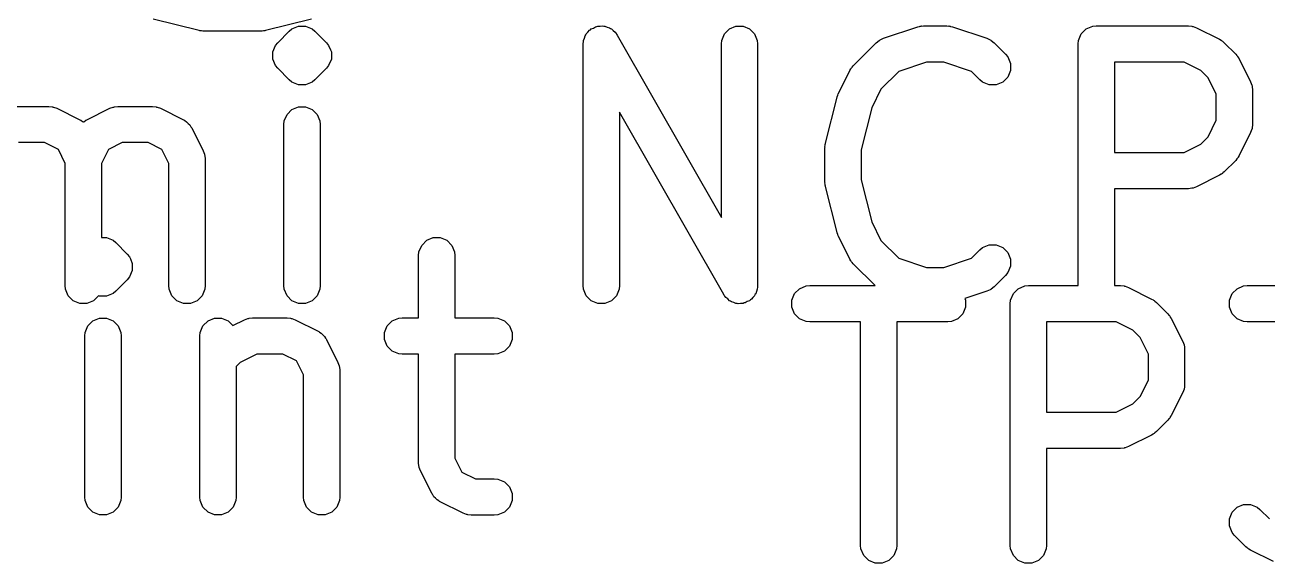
# Model space of a CAD drawing. Extents: x 2.08 to 4.63, y -4.92 to -2.81.
# Drawn here: x 2.8973 to 3.0996, y -3.511 to -3.4233 of the extents above; entities that cross this region are included whole.
import ezdxf

# ---------------------------------------------------------------- set-up
doc = ezdxf.new("R2010")
doc.units = 0
doc.header["$MEASUREMENT"] = 0
doc.layers.add('BLACK', color=7, linetype='CONTINUOUS')

msp = doc.modelspace()

# ---------------------------------------------------------------- linework, layer by layer
at = {"layer": 'BLACK', "linetype": 'CONTINUOUS'}
for p, q in [((2.92569, -3.42419), (2.91819, -3.42232)), ((2.944, -3.42232), (2.9365, -3.42419)), ((2.9408, -3.42392), (2.94187, -3.42347)), ((2.94187, -3.42347), (2.94302, -3.42347)), ((2.94302, -3.42347), (2.94302, -3.42347)), ((2.94302, -3.42347), (2.94409, -3.42392)), ((2.98991, -3.42377), (2.99025, -3.42357)), ((2.99025, -3.42357), (2.99044, -3.42355)), ((2.99044, -3.42355), (2.99061, -3.42347)), ((2.99061, -3.42347), (2.99101, -3.42347)), ((2.99101, -3.42347), (2.99139, -3.42343)), ((2.99139, -3.42343), (2.99158, -3.42347)), ((2.99158, -3.42347), (2.99176, -3.42347)), ((2.99176, -3.42347), (2.99213, -3.42363)), ((3.01205, -3.42392), (3.01311, -3.42347)), ((3.01311, -3.42347), (3.01426, -3.42347)), ((3.01426, -3.42347), (3.01533, -3.42392)), ((3.03712, -3.42544), (3.04275, -3.42357)), ((3.04275, -3.42357), (3.04303, -3.4235)), ((3.04303, -3.4235), (3.04311, -3.42347)), ((3.04311, -3.42347), (3.04321, -3.42346)), ((3.04321, -3.42346), (3.04331, -3.42344)), ((3.04331, -3.42344), (3.04339, -3.42345)), ((3.04339, -3.42345), (3.04368, -3.42342)), ((3.04368, -3.42342), (3.04743, -3.42342)), ((3.04743, -3.42342), (3.04772, -3.42345)), ((3.04772, -3.42345), (3.0478, -3.42344)), ((3.0478, -3.42344), (3.0479, -3.42346)), ((3.0479, -3.42346), (3.04801, -3.42347)), ((3.04801, -3.42347), (3.04808, -3.4235)), ((3.04808, -3.4235), (3.04837, -3.42357)), ((3.04837, -3.42357), (3.05399, -3.42544)), ((3.07016, -3.42392), (3.07123, -3.42347)), ((3.07123, -3.42347), (3.0718, -3.42342)), ((3.0718, -3.42342), (3.0868, -3.42342)), ((3.0868, -3.42342), (3.08738, -3.42347)), ((3.08738, -3.42347), (3.08748, -3.42352)), ((3.08748, -3.42352), (3.08758, -3.42352)), ((3.08758, -3.42352), (3.08812, -3.42373)), ((2.92579, -3.42421), (2.92569, -3.42419)), ((2.92583, -3.42423), (2.92579, -3.42421)), ((2.92605, -3.42425), (2.92583, -3.42423)), ((2.92626, -3.42428), (2.92605, -3.42425)), ((2.92631, -3.42427), (2.92626, -3.42428)), ((2.92641, -3.42428), (2.92631, -3.42427)), ((2.93578, -3.42428), (2.92641, -3.42428)), ((2.93588, -3.42427), (2.93578, -3.42428)), ((2.93593, -3.42428), (2.93588, -3.42427)), ((2.93614, -3.42425), (2.93593, -3.42428)), ((2.93636, -3.42423), (2.93614, -3.42425)), ((2.9364, -3.42421), (2.93636, -3.42423)), ((2.9365, -3.42419), (2.9364, -3.42421)), ((2.93848, -3.42616), (2.94036, -3.42428)), ((2.94036, -3.42428), (2.9408, -3.42392)), ((2.94409, -3.42392), (2.94453, -3.42428)), ((2.94453, -3.42428), (2.94641, -3.42616)), ((2.98829, -3.42579), (2.98844, -3.42543)), ((2.98844, -3.42543), (2.98855, -3.42505)), ((2.98855, -3.42505), (2.98866, -3.4249)), ((2.98866, -3.4249), (2.98873, -3.42473)), ((2.98873, -3.42473), (2.98901, -3.42445)), ((2.98901, -3.42445), (2.98925, -3.42414)), ((2.98925, -3.42414), (2.98942, -3.42405)), ((2.98942, -3.42405), (2.98955, -3.42392)), ((2.98955, -3.42392), (2.98991, -3.42377)), ((2.99213, -3.42363), (2.99251, -3.42373)), ((2.99251, -3.42373), (2.99266, -3.42384)), ((2.99266, -3.42384), (2.99283, -3.42392)), ((2.99283, -3.42392), (2.99311, -3.42419)), ((2.99311, -3.42419), (2.99342, -3.42443)), ((2.99342, -3.42443), (2.99359, -3.42468)), ((2.99359, -3.42468), (2.99364, -3.42473)), ((2.99364, -3.42473), (2.99367, -3.42478)), ((2.99367, -3.42478), (2.99375, -3.42491)), ((2.99375, -3.42491), (3.01073, -3.45462)), ((3.01079, -3.42579), (3.01123, -3.42473)), ((3.01123, -3.42473), (3.01205, -3.42392)), ((3.01533, -3.42392), (3.01614, -3.42473)), ((3.01614, -3.42473), (3.01658, -3.42579)), ((3.0366, -3.42568), (3.03712, -3.42544)), ((3.05399, -3.42544), (3.05452, -3.42568)), ((3.06891, -3.42579), (3.06935, -3.42473)), ((3.06935, -3.42473), (3.07016, -3.42392)), ((3.08812, -3.42373), (3.09187, -3.4256)), ((3.09187, -3.4256), (3.09212, -3.42576)), ((2.93767, -3.42767), (2.93811, -3.42661)), ((2.93811, -3.42661), (2.93848, -3.42616)), ((2.94641, -3.42616), (2.94677, -3.42661)), ((2.94677, -3.42661), (2.94707, -3.42731)), ((2.94707, -3.42731), (2.94722, -3.42767)), ((2.98824, -3.42616), (2.98826, -3.42609)), ((2.98825, -3.42622), (2.98824, -3.42616)), ((2.98824, -3.42637), (2.98825, -3.42622)), ((2.98824, -3.46574), (2.98824, -3.42637)), ((2.98826, -3.42609), (2.98829, -3.42579)), ((3.01073, -3.42637), (3.01079, -3.42579)), ((3.01073, -3.45462), (3.01073, -3.42637)), ((3.01658, -3.42579), (3.01664, -3.42637)), ((3.01664, -3.42637), (3.01664, -3.46574)), ((3.03222, -3.42991), (3.03597, -3.42616)), ((3.03597, -3.42616), (3.03642, -3.42579)), ((3.03642, -3.42579), (3.03652, -3.42575)), ((3.03652, -3.42575), (3.0366, -3.42568)), ((3.05452, -3.42568), (3.0546, -3.42575)), ((3.0546, -3.42575), (3.0547, -3.42579)), ((3.0547, -3.42579), (3.05514, -3.42616)), ((3.05514, -3.42616), (3.05702, -3.42803)), ((3.06885, -3.42637), (3.06891, -3.42579)), ((3.06885, -3.46574), (3.06885, -3.42637)), ((3.09212, -3.42576), (3.09219, -3.42579)), ((3.09219, -3.42579), (3.09227, -3.42586)), ((3.09227, -3.42586), (3.09236, -3.42591)), ((3.09236, -3.42591), (3.09241, -3.42597)), ((3.09241, -3.42597), (3.09264, -3.42616)), ((3.09264, -3.42616), (3.09451, -3.42803)), ((2.93767, -3.42882), (2.93767, -3.42767)), ((2.93811, -3.42989), (2.93767, -3.42882)), ((2.94722, -3.42882), (2.94677, -3.42989)), ((2.94722, -3.42767), (2.94722, -3.42882)), ((3.04416, -3.42932), (3.03965, -3.43083)), ((3.04695, -3.42932), (3.04416, -3.42932)), ((3.05146, -3.43083), (3.04695, -3.42932)), ((3.05702, -3.42803), (3.05739, -3.42848)), ((3.05739, -3.42848), (3.05783, -3.42954)), ((3.05783, -3.42954), (3.05783, -3.4307)), ((3.0861, -3.42932), (3.07476, -3.42932)), ((3.07476, -3.42932), (3.07476, -3.44404)), ((3.0888, -3.43067), (3.0861, -3.42932)), ((3.09451, -3.42803), (3.0947, -3.42826)), ((3.0947, -3.42826), (3.09476, -3.42831)), ((3.09476, -3.42831), (3.09481, -3.4284)), ((3.09481, -3.4284), (3.09488, -3.42848)), ((3.09488, -3.42848), (3.09491, -3.42855)), ((3.09491, -3.42855), (3.09507, -3.4288)), ((3.09507, -3.4288), (3.09694, -3.43255)), ((2.93848, -3.43033), (2.93811, -3.42989)), ((2.94036, -3.43221), (2.93848, -3.43033)), ((2.94641, -3.43033), (2.94453, -3.43221)), ((2.94677, -3.42989), (2.94641, -3.43033)), ((3.02979, -3.43442), (3.03167, -3.43067)), ((3.03167, -3.43067), (3.03182, -3.43043)), ((3.03182, -3.43043), (3.03185, -3.43035)), ((3.03185, -3.43035), (3.03192, -3.43027)), ((3.03192, -3.43027), (3.03198, -3.43018)), ((3.03198, -3.43018), (3.03203, -3.43013)), ((3.03203, -3.43013), (3.03222, -3.42991)), ((3.03965, -3.43083), (3.03673, -3.43374)), ((3.05284, -3.43221), (3.05146, -3.43083)), ((3.05783, -3.4307), (3.05739, -3.43176)), ((3.09, -3.43187), (3.0888, -3.43067)), ((2.9408, -3.43258), (2.94036, -3.43221)), ((2.94187, -3.43302), (2.9408, -3.43258)), ((2.94302, -3.43302), (2.94187, -3.43302)), ((2.94187, -3.43302), (2.94187, -3.43302)), ((2.94409, -3.43258), (2.94302, -3.43302)), ((2.94302, -3.43302), (2.94302, -3.43302)), ((2.94453, -3.43221), (2.94409, -3.43258)), ((3.05329, -3.43258), (3.05284, -3.43221)), ((3.05435, -3.43302), (3.05329, -3.43258)), ((3.05551, -3.43302), (3.05435, -3.43302)), ((3.05657, -3.43258), (3.05551, -3.43302)), ((3.05739, -3.43176), (3.05657, -3.43258)), ((3.09135, -3.43457), (3.09, -3.43187)), ((3.09694, -3.43255), (3.09715, -3.43309)), ((3.09715, -3.43309), (3.09716, -3.4332)), ((3.09716, -3.4332), (3.0972, -3.43329)), ((3.0972, -3.43329), (3.09725, -3.43387)), ((3.02769, -3.44253), (3.02957, -3.43503)), ((3.02957, -3.43503), (3.02958, -3.43499)), ((3.02958, -3.43499), (3.02959, -3.43496)), ((3.02959, -3.43496), (3.02968, -3.43473)), ((3.02968, -3.43473), (3.02976, -3.43448)), ((3.02976, -3.43448), (3.02978, -3.43447)), ((3.02978, -3.43447), (3.02979, -3.43442)), ((3.03673, -3.43374), (3.03522, -3.43678)), ((3.09135, -3.4388), (3.09135, -3.43457)), ((3.09725, -3.43387), (3.09725, -3.43949)), ((2.89558, -3.43654), (2.9012, -3.43654)), ((2.9012, -3.43654), (2.90178, -3.4366)), ((2.90178, -3.4366), (2.90187, -3.43664)), ((2.90187, -3.43664), (2.90198, -3.43665)), ((2.90198, -3.43665), (2.90252, -3.43685)), ((2.90252, -3.43685), (2.90627, -3.43873)), ((2.90738, -3.43873), (2.91113, -3.43685)), ((2.91113, -3.43685), (2.91167, -3.43665)), ((2.91167, -3.43665), (2.91177, -3.43664)), ((2.91177, -3.43664), (2.91187, -3.4366)), ((2.91187, -3.4366), (2.91245, -3.43654)), ((2.91245, -3.43654), (2.91807, -3.43654)), ((2.91807, -3.43654), (2.91865, -3.4366)), ((2.91865, -3.4366), (2.91875, -3.43664)), ((2.91875, -3.43664), (2.91885, -3.43665)), ((2.91885, -3.43665), (2.91939, -3.43685)), ((2.91939, -3.43685), (2.92314, -3.43873)), ((2.93999, -3.43785), (2.9408, -3.43704)), ((2.9408, -3.43704), (2.94187, -3.4366)), ((2.94187, -3.4366), (2.94302, -3.4366)), ((2.94302, -3.4366), (2.94409, -3.43704)), ((2.94409, -3.43704), (2.9449, -3.43785)), ((3.01112, -3.46721), (2.99414, -3.43749)), ((2.99414, -3.43749), (2.99414, -3.46574)), ((3.03522, -3.43678), (3.03351, -3.44361)), ((2.90627, -3.43873), (2.90637, -3.43879)), ((2.90637, -3.43879), (2.90641, -3.4388)), ((2.90641, -3.4388), (2.90647, -3.43885)), ((2.90647, -3.43885), (2.90676, -3.43904)), ((2.90676, -3.43904), (2.90682, -3.43911)), ((2.90682, -3.43911), (2.90689, -3.43904)), ((2.90689, -3.43904), (2.90718, -3.43885)), ((2.90718, -3.43885), (2.90724, -3.4388)), ((2.90724, -3.4388), (2.90728, -3.43879)), ((2.90728, -3.43879), (2.90738, -3.43873)), ((2.92314, -3.43873), (2.92324, -3.43879)), ((2.92324, -3.43879), (2.92328, -3.4388)), ((2.92328, -3.4388), (2.92334, -3.43885)), ((2.92334, -3.43885), (2.92363, -3.43904)), ((2.92363, -3.43904), (2.92388, -3.43932)), ((2.92388, -3.43932), (2.92415, -3.43956)), ((2.92415, -3.43956), (2.92434, -3.43985)), ((2.93949, -3.43949), (2.93955, -3.43892)), ((2.93949, -3.46574), (2.93949, -3.43949)), ((2.93955, -3.43892), (2.93999, -3.43785)), ((2.9449, -3.43785), (2.94534, -3.43892)), ((2.94534, -3.43892), (2.9454, -3.43949)), ((2.9454, -3.43949), (2.9454, -3.46574)), ((3.09, -3.44149), (3.09135, -3.4388)), ((3.09725, -3.43949), (3.0972, -3.44007)), ((2.92434, -3.43985), (2.92439, -3.43991)), ((2.92439, -3.43991), (2.9244, -3.43995)), ((2.9244, -3.43995), (2.92446, -3.44005)), ((2.92446, -3.44005), (2.92634, -3.4438)), ((3.0888, -3.44269), (3.09, -3.44149)), ((3.09694, -3.44081), (3.09507, -3.44456)), ((3.09715, -3.44027), (3.09694, -3.44081)), ((3.09716, -3.44017), (3.09715, -3.44027)), ((3.0972, -3.44007), (3.09716, -3.44017)), ((2.9005, -3.44245), (2.89627, -3.44245)), ((2.90275, -3.44357), (2.9005, -3.44245)), ((2.90387, -3.44582), (2.90275, -3.44357)), ((2.9109, -3.44357), (2.90978, -3.44582)), ((2.91315, -3.44245), (2.9109, -3.44357)), ((2.91738, -3.44245), (2.91315, -3.44245)), ((2.91962, -3.44357), (2.91738, -3.44245)), ((2.92074, -3.44582), (2.91962, -3.44357)), ((2.92634, -3.4438), (2.92654, -3.44434)), ((3.02761, -3.4431), (3.02764, -3.44288)), ((3.02762, -3.44314), (3.02761, -3.4431)), ((3.02761, -3.44324), (3.02762, -3.44314)), ((3.02761, -3.44887), (3.02761, -3.44324)), ((3.02764, -3.44288), (3.02766, -3.44267)), ((3.02766, -3.44267), (3.02768, -3.44263)), ((3.02768, -3.44263), (3.02769, -3.44253)), ((3.03351, -3.44361), (3.03351, -3.4485)), ((3.0861, -3.44404), (3.0888, -3.44269)), ((2.90387, -3.46574), (2.90387, -3.44582)), ((2.90978, -3.44582), (2.90978, -3.45792)), ((2.92074, -3.46574), (2.92074, -3.44582)), ((2.92654, -3.44434), (2.92655, -3.44444)), ((2.92655, -3.44444), (2.92659, -3.44454)), ((2.92659, -3.44454), (2.92665, -3.44512)), ((2.92665, -3.44512), (2.92665, -3.46574)), ((3.07476, -3.44404), (3.0861, -3.44404)), ((3.09451, -3.44533), (3.09264, -3.44721)), ((3.0947, -3.44511), (3.09451, -3.44533)), ((3.09476, -3.44505), (3.0947, -3.44511)), ((3.09481, -3.44497), (3.09476, -3.44505)), ((3.09488, -3.44488), (3.09481, -3.44497)), ((3.09491, -3.44481), (3.09488, -3.44488)), ((3.09507, -3.44456), (3.09491, -3.44481)), ((3.09187, -3.44776), (3.08812, -3.44963)), ((3.09212, -3.4476), (3.09187, -3.44776)), ((3.09219, -3.44757), (3.09212, -3.4476)), ((3.09227, -3.44751), (3.09219, -3.44757)), ((3.09236, -3.44745), (3.09227, -3.44751)), ((3.09241, -3.44739), (3.09236, -3.44745)), ((3.09264, -3.44721), (3.09241, -3.44739)), ((3.02762, -3.44897), (3.02761, -3.44887)), ((3.02761, -3.44901), (3.02762, -3.44897)), ((3.02764, -3.44923), (3.02761, -3.44901)), ((3.02766, -3.44944), (3.02764, -3.44923)), ((3.02768, -3.44948), (3.02766, -3.44944)), ((3.02769, -3.44958), (3.02768, -3.44948)), ((3.02957, -3.45708), (3.02769, -3.44958)), ((3.03351, -3.4485), (3.03522, -3.45534)), ((3.08738, -3.44989), (3.0868, -3.44995)), ((3.08748, -3.44985), (3.08738, -3.44989)), ((3.08758, -3.44984), (3.08748, -3.44985)), ((3.08812, -3.44963), (3.08758, -3.44984)), ((3.0868, -3.44995), (3.07476, -3.44995)), ((3.07476, -3.44995), (3.07476, -3.46574)), ((3.03522, -3.45534), (3.03673, -3.45837)), ((2.90978, -3.45792), (2.91059, -3.45792)), ((2.91059, -3.45792), (2.91059, -3.45792)), ((2.91059, -3.45792), (2.91165, -3.45836)), ((2.96274, -3.45836), (2.9638, -3.45792)), ((2.9638, -3.45792), (2.96496, -3.45792)), ((2.96496, -3.45792), (2.96602, -3.45836)), ((3.02958, -3.45713), (3.02957, -3.45708)), ((3.02959, -3.45715), (3.02958, -3.45713)), ((3.02968, -3.45739), (3.02959, -3.45715)), ((3.02976, -3.45763), (3.02968, -3.45739)), ((3.02978, -3.45765), (3.02976, -3.45763)), ((3.02979, -3.45769), (3.02978, -3.45765)), ((3.03167, -3.46144), (3.02979, -3.45769)), ((2.91165, -3.45836), (2.9121, -3.45873)), ((2.9121, -3.45873), (2.91397, -3.46061)), ((2.96148, -3.46024), (2.96192, -3.45918)), ((2.96192, -3.45918), (2.96274, -3.45836)), ((2.96602, -3.45836), (2.96683, -3.45918)), ((2.96683, -3.45918), (2.96728, -3.46024)), ((3.03673, -3.45837), (3.03965, -3.46129)), ((3.05146, -3.46129), (3.05284, -3.4599)), ((3.05284, -3.4599), (3.05329, -3.45954)), ((3.05329, -3.45954), (3.05435, -3.4591)), ((3.05435, -3.4591), (3.05551, -3.4591)), ((3.05551, -3.4591), (3.05657, -3.45954)), ((3.05657, -3.45954), (3.05739, -3.46035)), ((2.91397, -3.46061), (2.91434, -3.46105)), ((2.91434, -3.46105), (2.91448, -3.4614)), ((2.91448, -3.4614), (2.91478, -3.46212)), ((2.96143, -3.46082), (2.96148, -3.46024)), ((2.96143, -3.47099), (2.96143, -3.46082)), ((2.96728, -3.46024), (2.96733, -3.46082)), ((2.96733, -3.46082), (2.96733, -3.47099)), ((3.03182, -3.46168), (3.03167, -3.46144)), ((3.03185, -3.46176), (3.03182, -3.46168)), ((3.03192, -3.46184), (3.03185, -3.46176)), ((3.03198, -3.46193), (3.03192, -3.46184)), ((3.03203, -3.46198), (3.03198, -3.46193)), ((3.03222, -3.4622), (3.03203, -3.46198)), ((3.03965, -3.46129), (3.04416, -3.46279)), ((3.04695, -3.46279), (3.05146, -3.46129)), ((3.05739, -3.46035), (3.05783, -3.46142)), ((3.05783, -3.46142), (3.05783, -3.46257)), ((2.91478, -3.46327), (2.91434, -3.46433)), ((2.91478, -3.46212), (2.91478, -3.46327)), ((3.03576, -3.46574), (3.03222, -3.4622)), ((3.04416, -3.46279), (3.04695, -3.46279)), ((3.05739, -3.46363), (3.05702, -3.46408)), ((3.05783, -3.46257), (3.05739, -3.46363)), ((2.90393, -3.46632), (2.90387, -3.46574)), ((2.91397, -3.46478), (2.9121, -3.46666)), ((2.91434, -3.46433), (2.91397, -3.46478)), ((2.9208, -3.46632), (2.92074, -3.46574)), ((2.92665, -3.46574), (2.92659, -3.46632)), ((2.93955, -3.46632), (2.93949, -3.46574)), ((2.9454, -3.46574), (2.94534, -3.46632)), ((2.98829, -3.46632), (2.98824, -3.46574)), ((2.99414, -3.46574), (2.99408, -3.46632)), ((3.01661, -3.46602), (3.01658, -3.46632)), ((3.01663, -3.46595), (3.01661, -3.46602)), ((3.01664, -3.46574), (3.01662, -3.46589)), ((3.01662, -3.46589), (3.01663, -3.46595)), ((3.02348, -3.46624), (3.02455, -3.4658)), ((3.02455, -3.4658), (3.02512, -3.46574)), ((3.02512, -3.46574), (3.03576, -3.46574)), ((3.05514, -3.46595), (3.0547, -3.46632)), ((3.05702, -3.46408), (3.05514, -3.46595)), ((3.0591, -3.46624), (3.06017, -3.4658)), ((3.06017, -3.4658), (3.06074, -3.46574)), ((3.06074, -3.46574), (3.06885, -3.46574)), ((3.07476, -3.46574), (3.07574, -3.46574)), ((3.07574, -3.46574), (3.07632, -3.4658)), ((3.07632, -3.4658), (3.07641, -3.46584)), ((3.07641, -3.46584), (3.07652, -3.46585)), ((3.07652, -3.46585), (3.07706, -3.46605)), ((3.07706, -3.46605), (3.08081, -3.46793)), ((3.09472, -3.46624), (3.09579, -3.4658)), ((3.09579, -3.4658), (3.09636, -3.46574)), ((3.09636, -3.46574), (3.11075, -3.46574)), ((2.90437, -3.46738), (2.90393, -3.46632)), ((2.90518, -3.4682), (2.90437, -3.46738)), ((2.90927, -3.46739), (2.90846, -3.4682)), ((2.90944, -3.46747), (2.90927, -3.46739)), ((2.91059, -3.46747), (2.90944, -3.46747)), ((2.90944, -3.46747), (2.90944, -3.46747)), ((2.91165, -3.46702), (2.91059, -3.46747)), ((2.91059, -3.46747), (2.91059, -3.46747)), ((2.9121, -3.46666), (2.91165, -3.46702)), ((2.92124, -3.46738), (2.9208, -3.46632)), ((2.92206, -3.4682), (2.92124, -3.46738)), ((2.92615, -3.46738), (2.92534, -3.4682)), ((2.92659, -3.46632), (2.92615, -3.46738)), ((2.93999, -3.46738), (2.93955, -3.46632)), ((2.9408, -3.4682), (2.93999, -3.46738)), ((2.9449, -3.46738), (2.94409, -3.4682)), ((2.94534, -3.46632), (2.9449, -3.46738)), ((2.98873, -3.46738), (2.98829, -3.46632)), ((2.98955, -3.4682), (2.98873, -3.46738)), ((2.99364, -3.46738), (2.99283, -3.4682)), ((2.99408, -3.46632), (2.99364, -3.46738)), ((3.01121, -3.46733), (3.01112, -3.46721)), ((3.01123, -3.46738), (3.01121, -3.46733)), ((3.01129, -3.46744), (3.01123, -3.46738)), ((3.01146, -3.46768), (3.01129, -3.46744)), ((3.01177, -3.46792), (3.01146, -3.46768)), ((3.01205, -3.4682), (3.01177, -3.46792)), ((3.01546, -3.46806), (3.01533, -3.4682)), ((3.01562, -3.46797), (3.01546, -3.46806)), ((3.01586, -3.46766), (3.01562, -3.46797)), ((3.01614, -3.46738), (3.01586, -3.46766)), ((3.01621, -3.46721), (3.01614, -3.46738)), ((3.01633, -3.46706), (3.01621, -3.46721)), ((3.01643, -3.46668), (3.01633, -3.46706)), ((3.01658, -3.46632), (3.01643, -3.46668)), ((3.02223, -3.46812), (3.02267, -3.46705)), ((3.02267, -3.46705), (3.02348, -3.46624)), ((3.05399, -3.46667), (3.05041, -3.46786)), ((3.05041, -3.46786), (3.05052, -3.46812)), ((3.05452, -3.46643), (3.05399, -3.46667)), ((3.0546, -3.46636), (3.05452, -3.46643)), ((3.0547, -3.46632), (3.0546, -3.46636)), ((3.05785, -3.46812), (3.05829, -3.46705)), ((3.05829, -3.46705), (3.0591, -3.46624)), ((3.08081, -3.46793), (3.08106, -3.46808)), ((3.08106, -3.46808), (3.08113, -3.46811)), ((3.09347, -3.46812), (3.09391, -3.46705)), ((3.09391, -3.46705), (3.09472, -3.46624)), ((2.90625, -3.46864), (2.90518, -3.4682)), ((2.9074, -3.46864), (2.90625, -3.46864)), ((2.90846, -3.4682), (2.9074, -3.46864)), ((2.92312, -3.46864), (2.92206, -3.4682)), ((2.92427, -3.46864), (2.92312, -3.46864)), ((2.92534, -3.4682), (2.92427, -3.46864)), ((2.94187, -3.46864), (2.9408, -3.4682)), ((2.94302, -3.46864), (2.94187, -3.46864)), ((2.94409, -3.4682), (2.94302, -3.46864)), ((2.99061, -3.46864), (2.98955, -3.4682)), ((2.99176, -3.46864), (2.99061, -3.46864)), ((2.99283, -3.4682), (2.99176, -3.46864)), ((3.01222, -3.46827), (3.01205, -3.4682)), ((3.01237, -3.46838), (3.01222, -3.46827)), ((3.01275, -3.46849), (3.01237, -3.46838)), ((3.01311, -3.46864), (3.01275, -3.46849)), ((3.0133, -3.46864), (3.01311, -3.46864)), ((3.01348, -3.46869), (3.0133, -3.46864)), ((3.01387, -3.46864), (3.01348, -3.46869)), ((3.01426, -3.46864), (3.01387, -3.46864)), ((3.01444, -3.46856), (3.01426, -3.46864)), ((3.01462, -3.46854), (3.01444, -3.46856)), ((3.01496, -3.46835), (3.01462, -3.46854)), ((3.01533, -3.4682), (3.01496, -3.46835)), ((3.02223, -3.46927), (3.02223, -3.46812)), ((3.02267, -3.47033), (3.02223, -3.46927)), ((3.05052, -3.46927), (3.05007, -3.47033)), ((3.05052, -3.46812), (3.05052, -3.46927)), ((3.05779, -3.46869), (3.05785, -3.46812)), ((3.05779, -3.50806), (3.05779, -3.46869)), ((3.08113, -3.46811), (3.08121, -3.46818)), ((3.08121, -3.46818), (3.0813, -3.46824)), ((3.0813, -3.46824), (3.08135, -3.46829)), ((3.08135, -3.46829), (3.08158, -3.46848)), ((3.08158, -3.46848), (3.08345, -3.47036)), ((3.09347, -3.46927), (3.09347, -3.46812)), ((3.09391, -3.47033), (3.09347, -3.46927)), ((2.90756, -3.4723), (2.90837, -3.47149)), ((2.90837, -3.47149), (2.90944, -3.47105)), ((2.90944, -3.47105), (2.91059, -3.47105)), ((2.91059, -3.47105), (2.91165, -3.47149)), ((2.91165, -3.47149), (2.91247, -3.4723)), ((2.9263, -3.4723), (2.92712, -3.47149)), ((2.92712, -3.47149), (2.92818, -3.47105)), ((2.92818, -3.47105), (2.92933, -3.47105)), ((2.92933, -3.47105), (2.9304, -3.47149)), ((2.9304, -3.47149), (2.93116, -3.47225)), ((2.93116, -3.47225), (2.93306, -3.4713)), ((2.93306, -3.4713), (2.9336, -3.4711)), ((2.9336, -3.4711), (2.93371, -3.47109)), ((2.93371, -3.47109), (2.93381, -3.47105)), ((2.93381, -3.47105), (2.93438, -3.47099)), ((2.93438, -3.47099), (2.94001, -3.47099)), ((2.94001, -3.47099), (2.94058, -3.47105)), ((2.94058, -3.47105), (2.94068, -3.47109)), ((2.94068, -3.47109), (2.94079, -3.4711)), ((2.94079, -3.4711), (2.94133, -3.4713)), ((2.94133, -3.4713), (2.94508, -3.47318)), ((2.9563, -3.4723), (2.95711, -3.47149)), ((2.95711, -3.47149), (2.95818, -3.47105)), ((2.95818, -3.47105), (2.95876, -3.47099)), ((2.95876, -3.47099), (2.96143, -3.47099)), ((2.96733, -3.47099), (2.97375, -3.47099)), ((2.97375, -3.47099), (2.97433, -3.47105)), ((2.97433, -3.47105), (2.97539, -3.47149)), ((2.97539, -3.47149), (2.97621, -3.4723)), ((3.02348, -3.47115), (3.02267, -3.47033)), ((3.02455, -3.47159), (3.02348, -3.47115)), ((3.02512, -3.47165), (3.02455, -3.47159)), ((3.03342, -3.47165), (3.02512, -3.47165)), ((3.03342, -3.50806), (3.03342, -3.47165)), ((3.04762, -3.47165), (3.03932, -3.47165)), ((3.03932, -3.47165), (3.03932, -3.50806)), ((3.0482, -3.47159), (3.04762, -3.47165)), ((3.04926, -3.47115), (3.0482, -3.47159)), ((3.05007, -3.47033), (3.04926, -3.47115)), ((3.07504, -3.47165), (3.0637, -3.47165)), ((3.0637, -3.47165), (3.0637, -3.48636)), ((3.07774, -3.473), (3.07504, -3.47165)), ((3.08345, -3.47036), (3.08364, -3.47058)), ((3.08364, -3.47058), (3.0837, -3.47063)), ((3.0837, -3.47063), (3.08375, -3.47072)), ((3.08375, -3.47072), (3.08382, -3.4708)), ((3.08382, -3.4708), (3.08385, -3.47087)), ((3.08385, -3.47087), (3.08401, -3.47112)), ((3.08401, -3.47112), (3.08588, -3.47487)), ((3.09472, -3.47115), (3.09391, -3.47033)), ((3.09579, -3.47159), (3.09472, -3.47115)), ((3.09636, -3.47165), (3.09579, -3.47159)), ((3.11423, -3.47165), (3.09636, -3.47165)), ((2.90706, -3.47394), (2.90712, -3.47337)), ((2.90706, -3.50019), (2.90706, -3.47394)), ((2.90712, -3.47337), (2.90756, -3.4723)), ((2.91247, -3.4723), (2.91291, -3.47337)), ((2.91291, -3.47337), (2.91296, -3.47394)), ((2.91296, -3.47394), (2.91296, -3.50019)), ((2.92581, -3.47394), (2.92586, -3.47337)), ((2.92581, -3.50019), (2.92581, -3.47394)), ((2.92586, -3.47337), (2.9263, -3.4723)), ((2.94508, -3.47318), (2.94517, -3.47324)), ((2.94517, -3.47324), (2.94522, -3.47325)), ((2.94522, -3.47325), (2.94528, -3.4733)), ((2.94528, -3.4733), (2.94557, -3.47349)), ((2.94557, -3.47349), (2.94581, -3.47376)), ((2.94581, -3.47376), (2.94609, -3.47401)), ((2.94609, -3.47401), (2.94627, -3.4743)), ((2.95586, -3.47337), (2.9563, -3.4723)), ((2.95586, -3.47452), (2.95586, -3.47337)), ((2.97621, -3.4723), (2.97665, -3.47337)), ((2.97665, -3.47337), (2.97665, -3.47452)), ((3.07894, -3.47419), (3.07774, -3.473)), ((2.94627, -3.4743), (2.94632, -3.47436)), ((2.94632, -3.47436), (2.94634, -3.4744)), ((2.94634, -3.4744), (2.9464, -3.4745)), ((2.9464, -3.4745), (2.94827, -3.47825)), ((2.9563, -3.47558), (2.95586, -3.47452)), ((2.95711, -3.4764), (2.9563, -3.47558)), ((2.97621, -3.47558), (2.97539, -3.4764)), ((2.97665, -3.47452), (2.97621, -3.47558)), ((3.08029, -3.47689), (3.07894, -3.47419)), ((3.08588, -3.47487), (3.08609, -3.47541)), ((3.08609, -3.47541), (3.08609, -3.47552)), ((3.08609, -3.47552), (3.08614, -3.47562)), ((3.08614, -3.47562), (3.08619, -3.47619)), ((3.08619, -3.47619), (3.08619, -3.48182)), ((2.93508, -3.4769), (2.93238, -3.47824)), ((2.93931, -3.4769), (2.93508, -3.4769)), ((2.94156, -3.47802), (2.93931, -3.4769)), ((2.94268, -3.48026), (2.94156, -3.47802)), ((2.95818, -3.47684), (2.95711, -3.4764)), ((2.95876, -3.4769), (2.95818, -3.47684)), ((2.96143, -3.4769), (2.95876, -3.4769)), ((2.96143, -3.49457), (2.96143, -3.4769)), ((2.97375, -3.4769), (2.96733, -3.4769)), ((2.96733, -3.4769), (2.96733, -3.49387)), ((2.97433, -3.47684), (2.97375, -3.4769)), ((2.97539, -3.4764), (2.97433, -3.47684)), ((3.08029, -3.48112), (3.08029, -3.47689)), ((2.93238, -3.47824), (2.93171, -3.47892)), ((2.93171, -3.47892), (2.93171, -3.50019)), ((2.94827, -3.47825), (2.94848, -3.47879)), ((2.94848, -3.47879), (2.94849, -3.47889)), ((2.94849, -3.47889), (2.94853, -3.47899)), ((2.94853, -3.47899), (2.94858, -3.47957)), ((2.94858, -3.47957), (2.94858, -3.50019)), ((2.94268, -3.50019), (2.94268, -3.48026)), ((3.07894, -3.48382), (3.08029, -3.48112)), ((3.08619, -3.48182), (3.08614, -3.48239)), ((3.07774, -3.48501), (3.07894, -3.48382)), ((3.08588, -3.48314), (3.08401, -3.48689)), ((3.08609, -3.4826), (3.08588, -3.48314)), ((3.08614, -3.48239), (3.08609, -3.48249)), ((3.08609, -3.48249), (3.08609, -3.4826)), ((3.07504, -3.48636), (3.07774, -3.48501)), ((3.0637, -3.48636), (3.07504, -3.48636)), ((3.08345, -3.48765), (3.08158, -3.48953)), ((3.08364, -3.48743), (3.08345, -3.48765)), ((3.0837, -3.48738), (3.08364, -3.48743)), ((3.08375, -3.48729), (3.0837, -3.48738)), ((3.08382, -3.48721), (3.08375, -3.48729)), ((3.08385, -3.48714), (3.08382, -3.48721)), ((3.08401, -3.48689), (3.08385, -3.48714)), ((3.08081, -3.49008), (3.07706, -3.49196)), ((3.08106, -3.48993), (3.08081, -3.49008)), ((3.08113, -3.4899), (3.08106, -3.48993)), ((3.08121, -3.48983), (3.08113, -3.4899)), ((3.0813, -3.48977), (3.08121, -3.48983)), ((3.08135, -3.48971), (3.0813, -3.48977)), ((3.08158, -3.48953), (3.08135, -3.48971)), ((3.07574, -3.49227), (3.0637, -3.49227)), ((3.0637, -3.49227), (3.0637, -3.50806)), ((3.07632, -3.49221), (3.07574, -3.49227)), ((3.07641, -3.49217), (3.07632, -3.49221)), ((3.07652, -3.49216), (3.07641, -3.49217)), ((3.07706, -3.49196), (3.07652, -3.49216)), ((2.96733, -3.49387), (2.96846, -3.49611)), ((2.96148, -3.49514), (2.96143, -3.49457)), ((2.96152, -3.49524), (2.96148, -3.49514)), ((2.96153, -3.49535), (2.96152, -3.49524)), ((2.96174, -3.49589), (2.96153, -3.49535)), ((2.96361, -3.49964), (2.96174, -3.49589)), ((2.96846, -3.49611), (2.9707, -3.49724)), ((2.9707, -3.49724), (2.97375, -3.49724)), ((2.97375, -3.49724), (2.97433, -3.49729)), ((2.97433, -3.49729), (2.97539, -3.49773)), ((2.97539, -3.49773), (2.97621, -3.49855)), ((2.90712, -3.50077), (2.90706, -3.50019)), ((2.91296, -3.50019), (2.91291, -3.50077)), ((2.92586, -3.50077), (2.92581, -3.50019)), ((2.93171, -3.50019), (2.93165, -3.50077)), ((2.94274, -3.50077), (2.94268, -3.50019)), ((2.94858, -3.50019), (2.94853, -3.50077)), ((2.96367, -3.49973), (2.96361, -3.49964)), ((2.96369, -3.49978), (2.96367, -3.49973)), ((2.96374, -3.49983), (2.96369, -3.49978)), ((2.96392, -3.50013), (2.96374, -3.49983)), ((2.9642, -3.50037), (2.96392, -3.50013)), ((2.96444, -3.50065), (2.9642, -3.50037)), ((2.97621, -3.49855), (2.97665, -3.49961)), ((2.97665, -3.49961), (2.97665, -3.50077)), ((2.90756, -3.50183), (2.90712, -3.50077)), ((2.90837, -3.50264), (2.90756, -3.50183)), ((2.91247, -3.50183), (2.91165, -3.50264)), ((2.91291, -3.50077), (2.91247, -3.50183)), ((2.9263, -3.50183), (2.92586, -3.50077)), ((2.92712, -3.50264), (2.9263, -3.50183)), ((2.93121, -3.50183), (2.9304, -3.50264)), ((2.93165, -3.50077), (2.93121, -3.50183)), ((2.94318, -3.50183), (2.94274, -3.50077)), ((2.94399, -3.50264), (2.94318, -3.50183)), ((2.94809, -3.50183), (2.94727, -3.50264)), ((2.94853, -3.50077), (2.94809, -3.50183)), ((2.96474, -3.50083), (2.96444, -3.50065)), ((2.96479, -3.50088), (2.96474, -3.50083)), ((2.96484, -3.5009), (2.96479, -3.50088)), ((2.96493, -3.50096), (2.96484, -3.5009)), ((2.96868, -3.50283), (2.96493, -3.50096)), ((2.97621, -3.50183), (2.97539, -3.50264)), ((2.97665, -3.50077), (2.97621, -3.50183)), ((3.09391, -3.50267), (3.09472, -3.50186)), ((3.09472, -3.50186), (3.09579, -3.50142)), ((3.09579, -3.50142), (3.09694, -3.50142)), ((3.09694, -3.50142), (3.098, -3.50186)), ((3.098, -3.50186), (3.09845, -3.50223)), ((3.09845, -3.50223), (3.09999, -3.50376)), ((2.90944, -3.50309), (2.90837, -3.50264)), ((2.91059, -3.50309), (2.90944, -3.50309)), ((2.91165, -3.50264), (2.91059, -3.50309)), ((2.92818, -3.50309), (2.92712, -3.50264)), ((2.92933, -3.50309), (2.92818, -3.50309)), ((2.9304, -3.50264), (2.92933, -3.50309)), ((2.94506, -3.50309), (2.94399, -3.50264)), ((2.94621, -3.50309), (2.94506, -3.50309)), ((2.94727, -3.50264), (2.94621, -3.50309)), ((2.96922, -3.50304), (2.96868, -3.50283)), ((2.96933, -3.50305), (2.96922, -3.50304)), ((2.96943, -3.50309), (2.96933, -3.50305)), ((2.97, -3.50314), (2.96943, -3.50309)), ((2.97375, -3.50314), (2.97, -3.50314)), ((2.97433, -3.50309), (2.97375, -3.50314)), ((2.97539, -3.50264), (2.97433, -3.50309)), ((3.09347, -3.50374), (3.09391, -3.50267)), ((3.09347, -3.50489), (3.09347, -3.50374)), ((3.09391, -3.50595), (3.09347, -3.50489)), ((3.09428, -3.5064), (3.09391, -3.50595)), ((3.09615, -3.50828), (3.09428, -3.5064)), ((3.03347, -3.50864), (3.03342, -3.50806)), ((3.03932, -3.50806), (3.03927, -3.50864)), ((3.05785, -3.50864), (3.05779, -3.50806)), ((3.0637, -3.50806), (3.06364, -3.50864)), ((3.09638, -3.50846), (3.09615, -3.50828)), ((3.09643, -3.50852), (3.09638, -3.50846)), ((3.09652, -3.50858), (3.09643, -3.50852)), ((3.03392, -3.5097), (3.03347, -3.50864)), ((3.03473, -3.51052), (3.03392, -3.5097)), ((3.03579, -3.51096), (3.03473, -3.51052)), ((3.03801, -3.51052), (3.03695, -3.51096)), ((3.03883, -3.5097), (3.03801, -3.51052)), ((3.03927, -3.50864), (3.03883, -3.5097)), ((3.05829, -3.5097), (3.05785, -3.50864)), ((3.0591, -3.51052), (3.05829, -3.5097)), ((3.06017, -3.51096), (3.0591, -3.51052)), ((3.06238, -3.51052), (3.06132, -3.51096)), ((3.0632, -3.5097), (3.06238, -3.51052)), ((3.06364, -3.50864), (3.0632, -3.5097)), ((3.0966, -3.50864), (3.09652, -3.50858)), ((3.09667, -3.50867), (3.0966, -3.50864)), ((3.09692, -3.50883), (3.09667, -3.50867)), ((3.10067, -3.5107), (3.09692, -3.50883)), ((3.03695, -3.51096), (3.03579, -3.51096)), ((3.06132, -3.51096), (3.06017, -3.51096))]:
    msp.add_line(p, q, dxfattribs=at)

doc.saveas('drawing.dxf')
